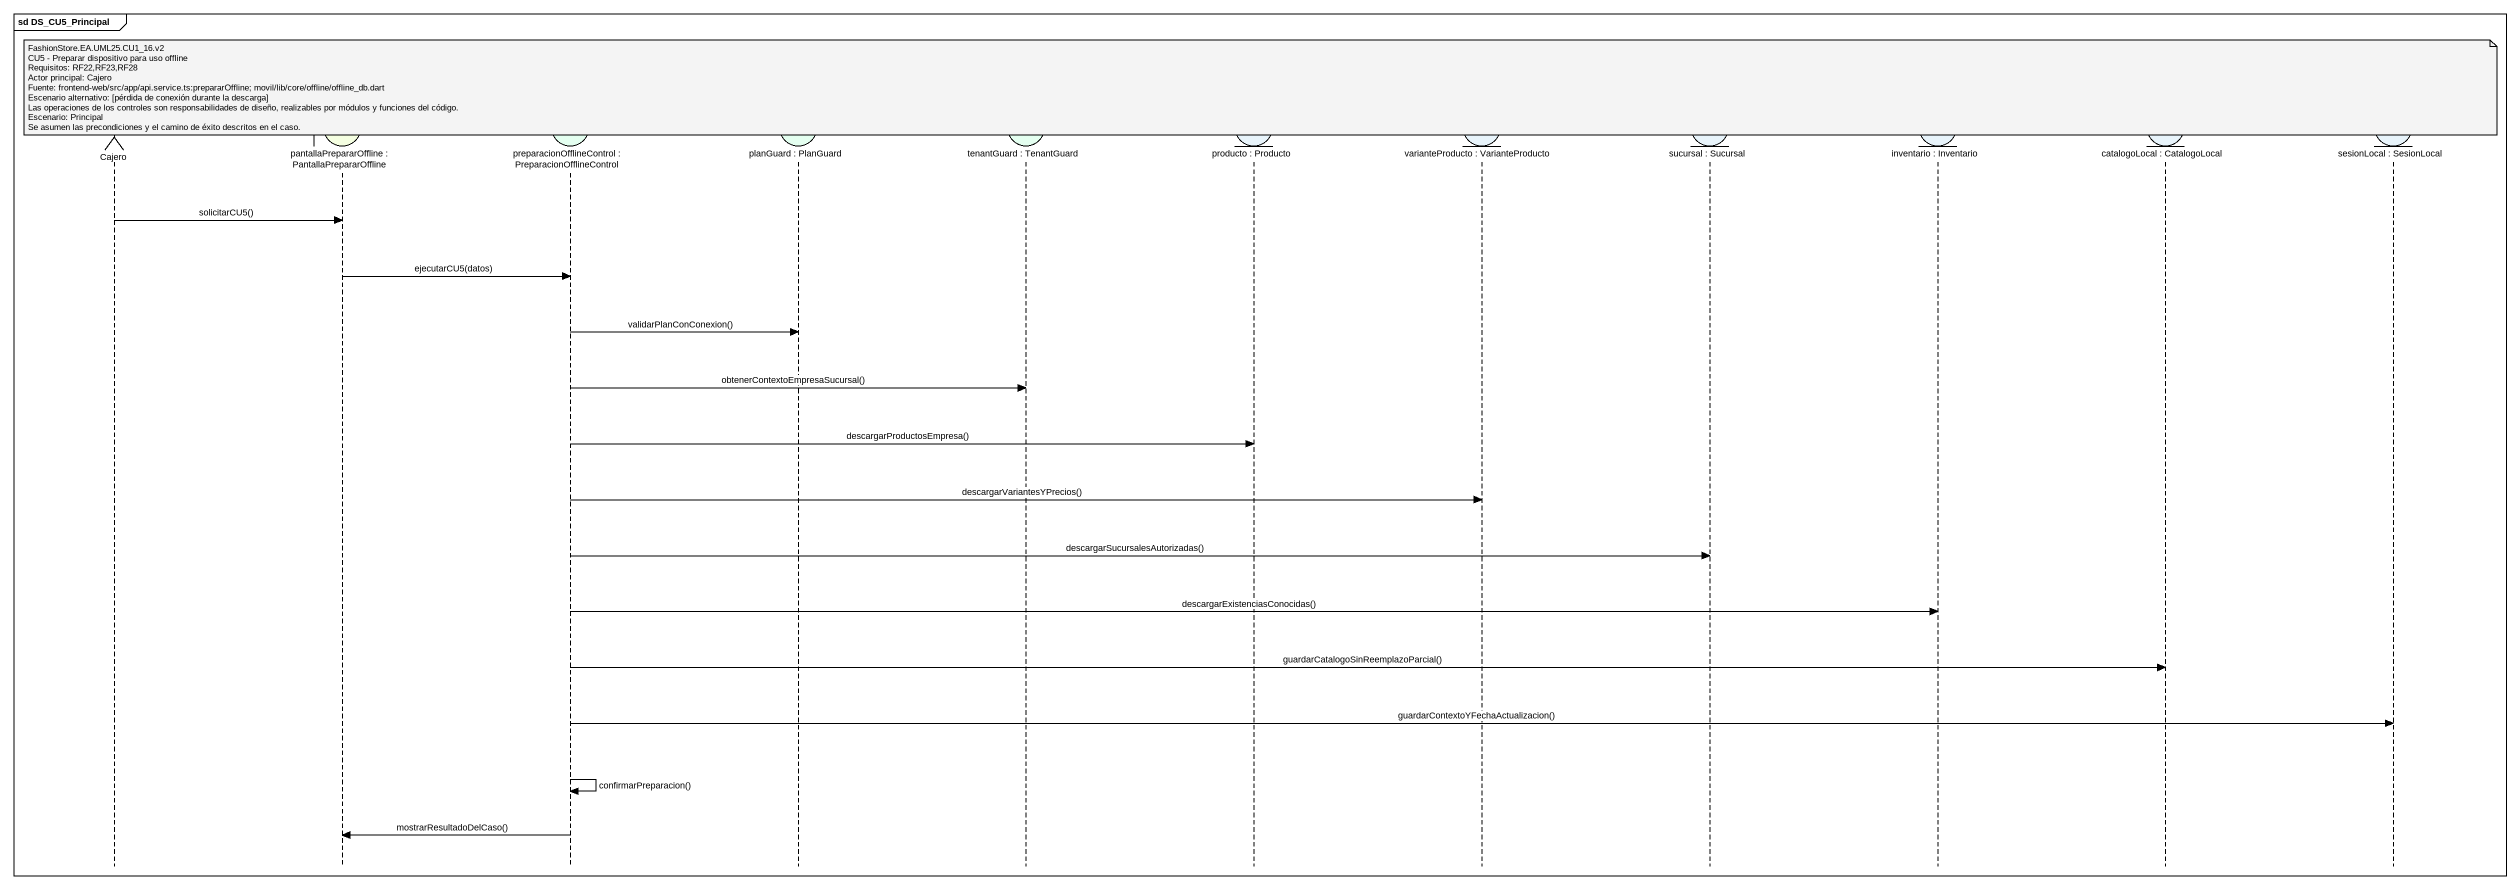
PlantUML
@startuml
mainframe sd DS_CU5_Principal
hide footbox
actor Cajero
boundary "pantallaPrepararOffline : PantallaPrepararOffline" as pantallaPrepararOffline #F5FFE1
control "preparacionOfflineControl : PreparacionOfflineControl" as preparacionOfflineControl #E4FFF0
control "planGuard : PlanGuard" as planGuard #E4FFF0
control "tenantGuard : TenantGuard" as tenantGuard #E4FFF0
entity "producto : Producto" as producto #E8F4FB
entity "varianteProducto : VarianteProducto" as varianteProducto #E8F4FB
entity "sucursal : Sucursal" as sucursal #E8F4FB
entity "inventario : Inventario" as inventario #E8F4FB
entity "catalogoLocal : CatalogoLocal" as catalogoLocal #E8F4FB
entity "sesionLocal : SesionLocal" as sesionLocal #E8F4FB

note over producto
  FashionStore.EA.UML25.CU1_16.v2
  CU5 - Preparar dispositivo para uso offline
  Requisitos: RF22,RF23,RF28
  Actor principal: Cajero
  Fuente: frontend-web/src/app/api.service.ts:prepararOffline; movil/lib/core/offline/offline_db.dart
  Escenario alternativo: [pérdida de conexión durante la descarga]
  Las operaciones de los controles son responsabilidades de diseño, realizables por módulos y funciones del código.
  Escenario: Principal
  Se asumen las precondiciones y el camino de éxito descritos en el caso.
end note
Cajero -> pantallaPrepararOffline : solicitarCU5()
pantallaPrepararOffline -> preparacionOfflineControl : ejecutarCU5(datos)
preparacionOfflineControl -> planGuard : validarPlanConConexion()
preparacionOfflineControl -> tenantGuard : obtenerContextoEmpresaSucursal()
preparacionOfflineControl -> producto : descargarProductosEmpresa()
preparacionOfflineControl -> varianteProducto : descargarVariantesYPrecios()
preparacionOfflineControl -> sucursal : descargarSucursalesAutorizadas()
preparacionOfflineControl -> inventario : descargarExistenciasConocidas()
preparacionOfflineControl -> catalogoLocal : guardarCatalogoSinReemplazoParcial()
preparacionOfflineControl -> sesionLocal : guardarContextoYFechaActualizacion()
preparacionOfflineControl -> preparacionOfflineControl : confirmarPreparacion()
preparacionOfflineControl -> pantallaPrepararOffline : mostrarResultadoDelCaso()
@enduml
